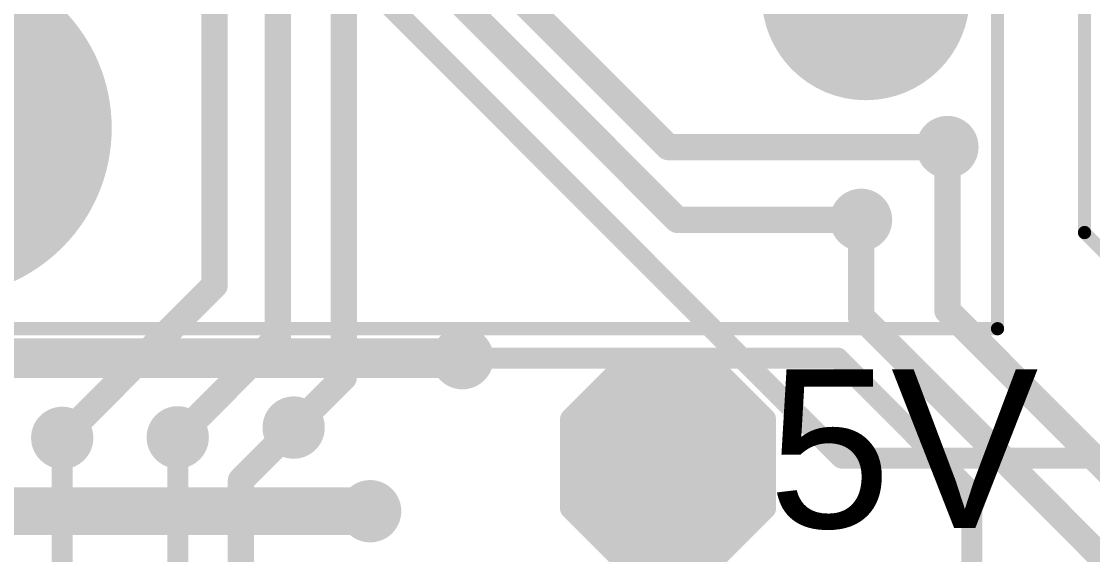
# Model space of a CAD drawing. Header units: millimetres. Extents: x -35.7 to 35.7, y -3.2 to 68.2.
# Drawn here: x -18.04 to -7.72, y 14.67 to 19.8 of the extents above; entities that cross this region are included whole.
import ezdxf

# ---------------------------------------------------------------- set-up
doc = ezdxf.new("R2010")
doc.units = ezdxf.units.MM
for name, color, linetype in [('BottomLayer', 5, 'Continuous'), ('BottomSolder', 6, 'Continuous'), ('Mechanical2', 216, 'Continuous'), ('MultiLayer', 9, 'Continuous'), ('PadHoleLayer', 156, 'Continuous'), ('TopLayer', 1, 'Continuous'), ('TopOverlay', 2, 'Continuous'), ('TopPaste', 8, 'Continuous'), ('TopSolder', 216, 'Continuous'), ('ViaHoleLayer', 16, 'Continuous')]:
    doc.layers.add(name, color=color, linetype=linetype)
doc.styles.add('Arial', font='', dxfattribs={"height": 0.2})
doc.styles.get('Arial').set_extended_font_data('Arial')

# ---------------------------------------------------------------- blocks, each defined once
blk = doc.blocks.new('0855115001_55')
at = {"layer": 'BottomLayer'}
h = blk.add_hatch(color=5, dxfattribs=at)
edge = h.paths.add_edge_path()
edge.add_arc((4.445, 4.445), 0.9, 0, 360)
at = {"layer": 'BottomSolder'}
h = blk.add_hatch(color=6, dxfattribs=at)
edge = h.paths.add_edge_path()
edge.add_arc((4.445, 4.445), 1.0016, 0, 360)
at = {"layer": 'MultiLayer'}
h = blk.add_hatch(color=9, dxfattribs=at)
edge = h.paths.add_edge_path()
edge.add_arc((4.445, 4.445), 0.9, 0, 360)
at = {"layer": 'PadHoleLayer'}
h = blk.add_hatch(color=156, dxfattribs=at)
edge = h.paths.add_edge_path()
edge.add_arc((4.445, 4.445), 0.5, 0, 360)
h = blk.add_hatch(color=156, dxfattribs=at)
edge = h.paths.add_edge_path()
edge.add_arc((5.715, -4.445), 1.625, 0, 360)
at = {"layer": 'TopLayer'}
h = blk.add_hatch(color=1, dxfattribs=at)
edge = h.paths.add_edge_path()
edge.add_arc((4.445, 4.445), 0.9, 0, 360)
at = {"layer": 'TopSolder'}
h = blk.add_hatch(color=216, dxfattribs=at)
edge = h.paths.add_edge_path()
edge.add_arc((4.445, 4.445), 1.0016, 0, 360)
at = {"layer": 'TopOverlay', "const_width": 0.127}
for points in [[(7.6454, 5.715), (-7.6708, 5.715)], [(7.6454, -9.4488), (7.6454, 5.715)]]:
    blk.add_lwpolyline(points, dxfattribs=at)
at = {"layer": 'TopOverlay', "const_width": 0.0635}
blk.add_lwpolyline([(7.61365, 5.715, 1), (7.67715, 5.715, 1)], format="xyb", close=True, dxfattribs=at)
blk.add_lwpolyline([(7.61365, 5.715, 1), (7.67715, 5.715, 1)], format="xyb", close=True, dxfattribs=at)
blk = doc.blocks.new('PRT_10474_135')
at = {"layer": 'TopOverlay', "const_width": 0.127}
for points in [[(-5.334, 4.191), (-6.756, 2.769)], [(-5.334, 4.191), (7.899, 4.191)]]:
    blk.add_lwpolyline(points, dxfattribs=at)
at = {"layer": 'TopOverlay', "const_width": 0.0635}
blk.add_lwpolyline([(-5.366, 4.191, 1), (-5.302, 4.191, 1)], format="xyb", close=True, dxfattribs=at)
blk.add_lwpolyline([(-5.366, 4.191, 1), (-5.302, 4.191, 1)], format="xyb", close=True, dxfattribs=at)
blk = doc.blocks.new('TEST_POINT_136')
at = {"layer": 'TopLayer'}
blk.add_hatch(color=1, dxfattribs=at).paths.add_polyline_path([(0.381, 0.762), (-0.381, 0.762), (-0.762, 0.381), (-0.762, -0.381), (-0.381, -0.762), (0.381, -0.762), (0.762, -0.381), (0.762, 0.381)])
at = {"layer": 'TopPaste'}
blk.add_hatch(color=8, dxfattribs=at).paths.add_polyline_path([(0.381, 0.762), (-0.381, 0.762), (-0.762, 0.381), (-0.762, -0.381), (-0.381, -0.762), (0.381, -0.762), (0.762, -0.381), (0.762, 0.381)])
at = {"layer": 'TopSolder'}
blk.add_hatch(color=216, dxfattribs=at).paths.add_polyline_path([(0.432, 0.864), (-0.432, 0.864), (-0.864, 0.432), (-0.864, -0.432), (-0.432, -0.864), (0.432, -0.864), (0.864, -0.432), (0.864, 0.432)])
at = {"layer": 'TopOverlay', "const_width": 0.2}
for points in [[(-0.94, 0.432), (-0.432, 0.94)], [(0.432, 0.94), (-0.432, 0.94)], [(0.432, 0.94), (-0.432, 0.94)], [(0.94, 0.432), (0.432, 0.94)], [(-0.94, -0.432), (-0.94, 0.432)], [(0.94, -0.432), (0.94, 0.432)], [(-0.432, -0.94), (-0.94, -0.432)], [(0.432, -0.94), (0.94, -0.432)], [(0.432, -0.94), (-0.432, -0.94)], [(0.432, -0.94), (-0.432, -0.94)]]:
    blk.add_lwpolyline(points, dxfattribs=at)
at = {"layer": 'TopOverlay', "const_width": 0.1}
for points in [[(-0.482, 0.94, 1), (-0.382, 0.94, 1)], [(-0.482, 0.94, 1), (-0.382, 0.94, 1)], [(-0.482, 0.94, 1), (-0.382, 0.94, 1)], [(0.382, 0.94, 1), (0.482, 0.94, 1)], [(0.382, 0.94, 1), (0.482, 0.94, 1)], [(0.382, 0.94, 1), (0.482, 0.94, 1)], [(-0.99, 0.432, 1), (-0.89, 0.432, 1)], [(-0.99, 0.432, 1), (-0.89, 0.432, 1)], [(0.89, 0.432, 1), (0.99, 0.432, 1)], [(0.89, 0.432, 1), (0.99, 0.432, 1)], [(-0.99, -0.432, 1), (-0.89, -0.432, 1)], [(-0.99, -0.432, 1), (-0.89, -0.432, 1)], [(0.89, -0.432, 1), (0.99, -0.432, 1)], [(0.89, -0.432, 1), (0.99, -0.432, 1)], [(-0.482, -0.94, 1), (-0.382, -0.94, 1)], [(-0.482, -0.94, 1), (-0.382, -0.94, 1)], [(-0.482, -0.94, 1), (-0.382, -0.94, 1)], [(0.382, -0.94, 1), (0.482, -0.94, 1)], [(0.382, -0.94, 1), (0.482, -0.94, 1)], [(0.382, -0.94, 1), (0.482, -0.94, 1)]]:
    blk.add_lwpolyline(points, format="xyb", close=True, dxfattribs=at)

msp = doc.modelspace()

# ---------------------------------------------------------------- hatches: boundary and pattern name
at = {"layer": 'BottomLayer'}
h = msp.add_hatch(color=5, dxfattribs=at)
edge = h.paths.add_edge_path()
edge.add_arc((-9.119, 18.593), 0.3, 0, 360)
h = msp.add_hatch(color=5, dxfattribs=at)
edge = h.paths.add_edge_path()
edge.add_arc((-9.951, 17.892), 0.3, 0, 360)
h = msp.add_hatch(color=5, dxfattribs=at)
edge = h.paths.add_edge_path()
edge.add_arc((-13.792, 16.561), 0.3, 0, 360)
h = msp.add_hatch(color=5, dxfattribs=at)
edge = h.paths.add_edge_path()
edge.add_arc((-15.418, 15.893), 0.3, 0, 360)
h = msp.add_hatch(color=5, dxfattribs=at)
edge = h.paths.add_edge_path()
edge.add_arc((-17.648, 15.794), 0.3, 0, 360)
h = msp.add_hatch(color=5, dxfattribs=at)
edge = h.paths.add_edge_path()
edge.add_arc((-16.535, 15.799), 0.3, 0, 360)
h = msp.add_hatch(color=5, dxfattribs=at)
edge = h.paths.add_edge_path()
edge.add_arc((-11.862, 15.545), 0.3, 0, 360)
h = msp.add_hatch(color=5, dxfattribs=at)
edge = h.paths.add_edge_path()
edge.add_arc((-14.681, 15.088), 0.3, 0, 360)
at = {"layer": 'BottomSolder'}
h = msp.add_hatch(color=6, dxfattribs=at)
edge = h.paths.add_edge_path()
edge.add_arc((-9.119, 18.593), 0.15, 0, 360)
h = msp.add_hatch(color=6, dxfattribs=at)
edge = h.paths.add_edge_path()
edge.add_arc((-9.951, 17.892), 0.15, 0, 360)
h = msp.add_hatch(color=6, dxfattribs=at)
edge = h.paths.add_edge_path()
edge.add_arc((-13.792, 16.561), 0.15, 0, 360)
h = msp.add_hatch(color=6, dxfattribs=at)
edge = h.paths.add_edge_path()
edge.add_arc((-15.418, 15.893), 0.15, 0, 360)
h = msp.add_hatch(color=6, dxfattribs=at)
edge = h.paths.add_edge_path()
edge.add_arc((-17.648, 15.794), 0.15, 0, 360)
h = msp.add_hatch(color=6, dxfattribs=at)
edge = h.paths.add_edge_path()
edge.add_arc((-16.535, 15.799), 0.15, 0, 360)
h = msp.add_hatch(color=6, dxfattribs=at)
edge = h.paths.add_edge_path()
edge.add_arc((-11.862, 15.545), 0.15, 0, 360)
h = msp.add_hatch(color=6, dxfattribs=at)
edge = h.paths.add_edge_path()
edge.add_arc((-14.681, 15.088), 0.15, 0, 360)
at = {"layer": 'TopLayer'}
h = msp.add_hatch(color=1, dxfattribs=at)
edge = h.paths.add_edge_path()
edge.add_arc((-9.119, 18.593), 0.3, 0, 360)
h = msp.add_hatch(color=1, dxfattribs=at)
edge = h.paths.add_edge_path()
edge.add_arc((-9.951, 17.892), 0.3, 0, 360)
h = msp.add_hatch(color=1, dxfattribs=at)
edge = h.paths.add_edge_path()
edge.add_arc((-13.792, 16.561), 0.3, 0, 360)
h = msp.add_hatch(color=1, dxfattribs=at)
edge = h.paths.add_edge_path()
edge.add_arc((-15.418, 15.893), 0.3, 0, 360)
h = msp.add_hatch(color=1, dxfattribs=at)
edge = h.paths.add_edge_path()
edge.add_arc((-17.648, 15.794), 0.3, 0, 360)
h = msp.add_hatch(color=1, dxfattribs=at)
edge = h.paths.add_edge_path()
edge.add_arc((-16.535, 15.799), 0.3, 0, 360)
h = msp.add_hatch(color=1, dxfattribs=at)
edge = h.paths.add_edge_path()
edge.add_arc((-11.862, 15.545), 0.3, 0, 360)
h = msp.add_hatch(color=1, dxfattribs=at)
edge = h.paths.add_edge_path()
edge.add_arc((-14.681, 15.088), 0.3, 0, 360)
at = {"layer": 'TopSolder'}
h = msp.add_hatch(color=216, dxfattribs=at)
edge = h.paths.add_edge_path()
edge.add_arc((-9.119, 18.593), 0.15, 0, 360)
h = msp.add_hatch(color=216, dxfattribs=at)
edge = h.paths.add_edge_path()
edge.add_arc((-9.951, 17.892), 0.15, 0, 360)
h = msp.add_hatch(color=216, dxfattribs=at)
edge = h.paths.add_edge_path()
edge.add_arc((-13.792, 16.561), 0.15, 0, 360)
h = msp.add_hatch(color=216, dxfattribs=at)
edge = h.paths.add_edge_path()
edge.add_arc((-15.418, 15.893), 0.15, 0, 360)
h = msp.add_hatch(color=216, dxfattribs=at)
edge = h.paths.add_edge_path()
edge.add_arc((-17.648, 15.794), 0.15, 0, 360)
h = msp.add_hatch(color=216, dxfattribs=at)
edge = h.paths.add_edge_path()
edge.add_arc((-16.535, 15.799), 0.15, 0, 360)
h = msp.add_hatch(color=216, dxfattribs=at)
edge = h.paths.add_edge_path()
edge.add_arc((-11.862, 15.545), 0.15, 0, 360)
h = msp.add_hatch(color=216, dxfattribs=at)
edge = h.paths.add_edge_path()
edge.add_arc((-14.681, 15.088), 0.15, 0, 360)
at = {"layer": 'ViaHoleLayer'}
h = msp.add_hatch(color=16, dxfattribs=at)
edge = h.paths.add_edge_path()
edge.add_arc((-9.119, 18.593), 0.15, 0, 360)
h = msp.add_hatch(color=16, dxfattribs=at)
edge = h.paths.add_edge_path()
edge.add_arc((-9.951, 17.892), 0.15, 0, 360)
h = msp.add_hatch(color=16, dxfattribs=at)
edge = h.paths.add_edge_path()
edge.add_arc((-13.792, 16.561), 0.15, 0, 360)
h = msp.add_hatch(color=16, dxfattribs=at)
edge = h.paths.add_edge_path()
edge.add_arc((-15.418, 15.893), 0.15, 0, 360)
h = msp.add_hatch(color=16, dxfattribs=at)
edge = h.paths.add_edge_path()
edge.add_arc((-17.648, 15.794), 0.15, 0, 360)
h = msp.add_hatch(color=16, dxfattribs=at)
edge = h.paths.add_edge_path()
edge.add_arc((-16.535, 15.799), 0.15, 0, 360)
h = msp.add_hatch(color=16, dxfattribs=at)
edge = h.paths.add_edge_path()
edge.add_arc((-11.862, 15.545), 0.15, 0, 360)
h = msp.add_hatch(color=16, dxfattribs=at)
edge = h.paths.add_edge_path()
edge.add_arc((-14.681, 15.088), 0.15, 0, 360)

# ---------------------------------------------------------------- linework, layer by layer
at = {"layer": 'BottomLayer'}
for points, const_width in [([(-14.935, 16.375), (-14.935, 21.996)], 0.254), ([(-16.18, 17.262), (-16.18, 20.422)], 0.254), ([(-15.57, 16.764), (-15.57, 20.472)], 0.254), ([(-9.119, 17.018), (-9.119, 18.593)], 0.254), ([(-9.951, 16.962), (-9.951, 17.892)], 0.254), ([(-17.648, 15.794), (-16.18, 17.262)], 0.254), ([(-9.119, 17.018), (-6.909, 14.808)], 0.254), ([(-9.951, 16.962), (-7.061, 14.072)], 0.254), ([(-16.535, 15.799), (-15.57, 16.764)], 0.254), ([(-13.792, 16.561), (-10.175, 16.561)], 0.203), ([(-10.175, 16.561), (-8.884, 15.27)], 0.203), ([(-15.418, 15.893), (-14.935, 16.375)], 0.254), ([(-18.44, 15.088), (-14.681, 15.088)], 0.457), ([(-8.884, 9.942), (-8.884, 15.27)], 0.203)]:
    msp.add_lwpolyline(points, dxfattribs=dict(at, const_width=const_width))
for points, const_width in [([(-9.182, 18.593, 1), (-9.055, 18.593, 1)], 0.127), ([(-10.015, 17.892, 1), (-9.888, 17.892, 1)], 0.127), ([(-16.243, 17.262, 1), (-16.116, 17.262, 1)], 0.127), ([(-16.243, 17.262, 1), (-16.116, 17.262, 1)], 0.127), ([(-9.182, 17.018, 1), (-9.055, 17.018, 1)], 0.127), ([(-9.182, 17.018, 1), (-9.055, 17.018, 1)], 0.127), ([(-10.015, 16.962, 1), (-9.888, 16.962, 1)], 0.127), ([(-10.015, 16.962, 1), (-9.888, 16.962, 1)], 0.127), ([(-15.634, 16.764, 1), (-15.507, 16.764, 1)], 0.127), ([(-15.634, 16.764, 1), (-15.507, 16.764, 1)], 0.127), ([(-13.843, 16.561, 1), (-13.741, 16.561, 1)], 0.102), ([(-10.226, 16.561, 1), (-10.124, 16.561, 1)], 0.102), ([(-10.226, 16.561, 1), (-10.124, 16.561, 1)], 0.102), ([(-14.999, 16.375, 1), (-14.872, 16.375, 1)], 0.127), ([(-14.999, 16.375, 1), (-14.872, 16.375, 1)], 0.127), ([(-15.481, 15.893, 1), (-15.354, 15.893, 1)], 0.127), ([(-17.712, 15.794, 1), (-17.585, 15.794, 1)], 0.127), ([(-16.599, 15.799, 1), (-16.472, 15.799, 1)], 0.127), ([(-14.796, 15.088, 1), (-14.567, 15.088, 1)], 0.229), ([(-8.935, 15.27, 1), (-8.833, 15.27, 1)], 0.102), ([(-8.935, 15.27, 1), (-8.833, 15.27, 1)], 0.102)]:
    msp.add_lwpolyline(points, format="xyb", close=True, dxfattribs=dict(at, const_width=const_width))
at = {"layer": 'Mechanical2', "const_width": 0.381}
msp.add_lwpolyline([(35.5, 32.5, 1), (-35.5, 32.5, 1)], format="xyb", close=True, dxfattribs=at)
at = {"layer": 'TopLayer'}
for points, const_width in [([(-16.002, 21.463), (-10.138, 15.599)], 0.203), ([(-13.843, 20.626), (-11.81, 18.593)], 0.254), ([(-14.28, 20.452), (-11.72, 17.892)], 0.254), ([(-11.81, 18.593), (-9.119, 18.593)], 0.254), ([(-11.72, 17.892), (-9.951, 17.892)], 0.254), ([(-20.93, 16.561), (-13.792, 16.561)], 0.381), ([(-11.914, 15.875), (-11.862, 15.823)], 0.635), ([(-11.862, 15.545), (-11.862, 15.823)], 0.635), ([(-15.926, 15.385), (-15.418, 15.893)], 0.254), ([(-17.648, 14.559), (-17.648, 15.794)], 0.203), ([(-16.535, 14.503), (-16.535, 15.799)], 0.203), ([(-10.138, 15.599), (-2.492, 15.599)], 0.203), ([(-15.926, 13.132), (-15.926, 15.385)], 0.254)]:
    msp.add_lwpolyline(points, dxfattribs=dict(at, const_width=const_width))
for points, const_width in [([(-11.873, 18.593, 1), (-11.746, 18.593, 1)], 0.127), ([(-11.873, 18.593, 1), (-11.746, 18.593, 1)], 0.127), ([(-9.182, 18.593, 1), (-9.055, 18.593, 1)], 0.127), ([(-11.783, 17.892, 1), (-11.656, 17.892, 1)], 0.127), ([(-11.783, 17.892, 1), (-11.656, 17.892, 1)], 0.127), ([(-10.015, 17.892, 1), (-9.888, 17.892, 1)], 0.127), ([(-13.887, 16.561, 1), (-13.697, 16.561, 1)], 0.191), ([(-12.073, 15.875, 1), (-11.755, 15.875, 1)], 0.318), ([(-12.021, 15.823, 1), (-11.703, 15.823, 1)], 0.318), ([(-12.021, 15.823, 1), (-11.703, 15.823, 1)], 0.318), ([(-15.481, 15.893, 1), (-15.354, 15.893, 1)], 0.127), ([(-17.699, 15.794, 1), (-17.597, 15.794, 1)], 0.102), ([(-16.586, 15.799, 1), (-16.485, 15.799, 1)], 0.102), ([(-12.021, 15.545, 1), (-11.703, 15.545, 1)], 0.318), ([(-10.188, 15.599, 1), (-10.087, 15.599, 1)], 0.102), ([(-10.188, 15.599, 1), (-10.087, 15.599, 1)], 0.102), ([(-15.989, 15.385, 1), (-15.862, 15.385, 1)], 0.127), ([(-15.989, 15.385, 1), (-15.862, 15.385, 1)], 0.127)]:
    msp.add_lwpolyline(points, format="xyb", close=True, dxfattribs=dict(at, const_width=const_width))

# ---------------------------------------------------------------- block references
for name, p, rotation in [('0855115001_55', (-14.351, 24.49), 270), ('PRT_10474_135', (-3.607, 23.104), 90), ('TEST_POINT_136', (-11.811, 15.545), 270)]:
    msp.add_blockref(name, p, dxfattribs=dict(rotation=rotation))

# ---------------------------------------------------------------- texts
at = {"layer": 'TopOverlay', "style": 'Arial'}
msp.add_text('5V', height=1.524, rotation=360, dxfattribs=at).set_placement((-10.846, 14.928))

doc.saveas('drawing.dxf')
